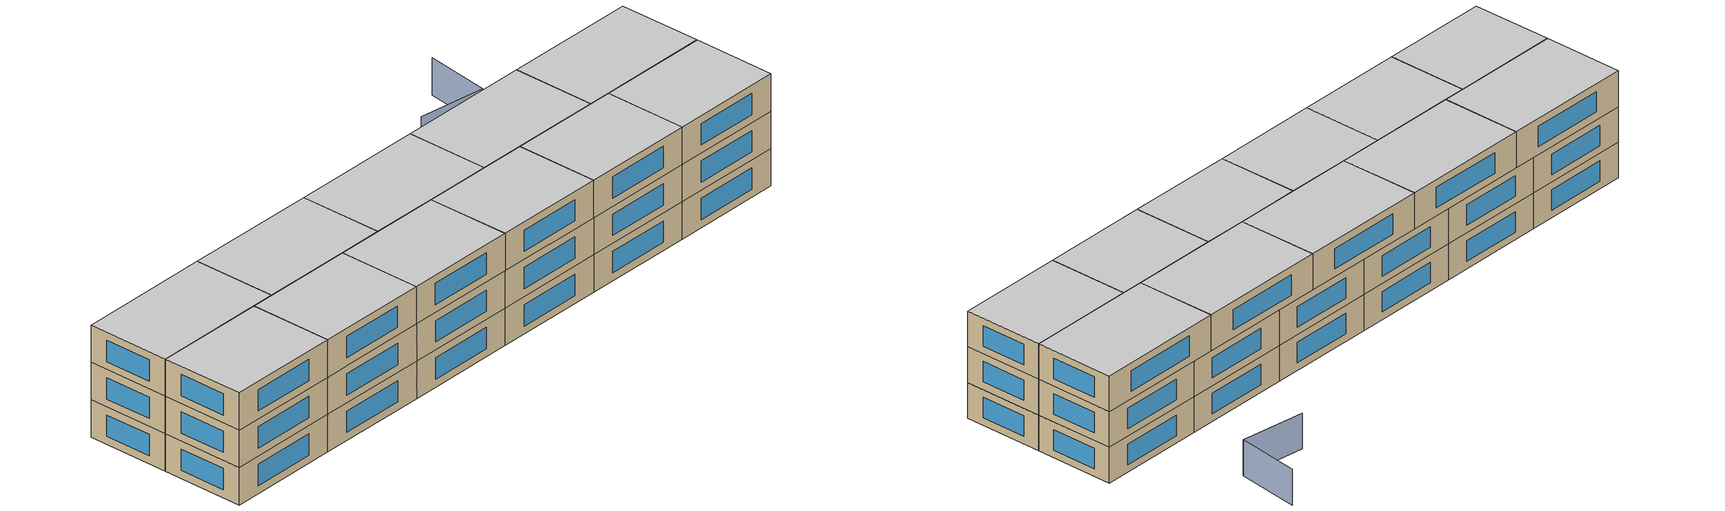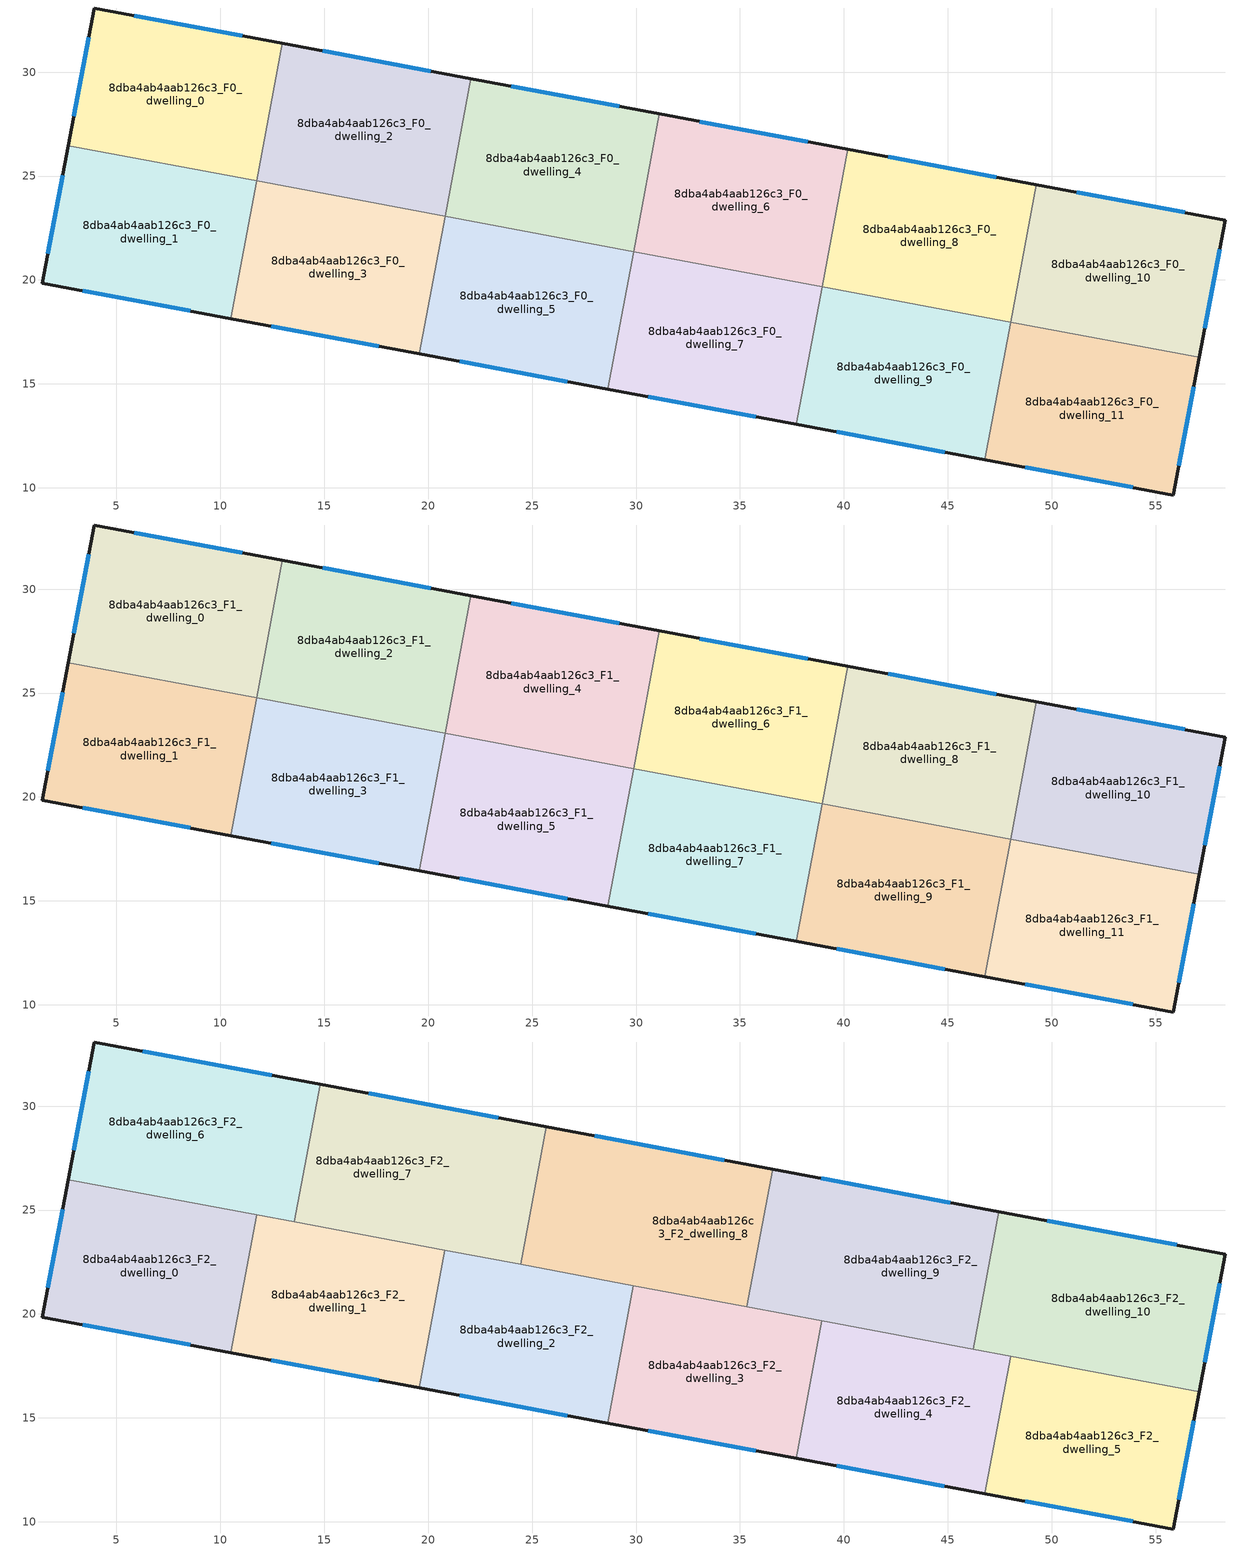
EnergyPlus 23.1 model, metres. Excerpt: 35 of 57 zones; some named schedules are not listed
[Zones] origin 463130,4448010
8dba4ab4aab126c3_F0_dwelling_0
 floor ground (EU_floor_Construction): 12.99,31.39 11.74,24.76 2.68,26.46 3.92,33.09 z0
 wall outside (EU_wall_Construction): 12.99,31.39 3.92,33.09 2.68,26.46 z0:3
 wall to 8dba4ab4aab126c3_F0_dwelling_1 (EU_wall_Construction): 2.68,26.46 11.74,24.76 10.51,18.15 z0:3
 wall to 8dba4ab4aab126c3_F0_dwelling_3 (EU_wall_Construction): 10.51,18.15 11.75,24.77 z0:3
 wall to 8dba4ab4aab126c3_F0_dwelling_2 (EU_wall_Construction): 11.75,24.77 12.99,31.39 z0:3
 window (EU_Window_Construction): 3.66,31.67 2.94,27.88 / 11.05,31.75 5.86,32.72 z0.64:2.36
8dba4ab4aab126c3_F0_dwelling_1
 floor ground (EU_floor_Construction): 11.74,24.76 10.51,18.15 1.43,19.84 2.68,26.46 z0
 wall outside (EU_wall_Construction): 2.68,26.46 1.43,19.84 10.51,18.15 z0:3
 window (EU_Window_Construction): 2.41,25.05 1.7,21.26 / 3.38,19.48 8.56,18.51 z0.64:2.36
8dba4ab4aab126c3_F0_dwelling_10
 floor ground (EU_floor_Construction): 58.34,22.89 57.09,16.27 48.02,17.97 49.26,24.59 z0
 wall outside (EU_wall_Construction): 57.09,16.27 58.34,22.89 49.26,24.59 z0:3
 wall to 8dba4ab4aab126c3_F0_dwelling_11 (EU_wall_Construction): 48.02,17.97 57.09,16.27 z0:3
 wall to 8dba4ab4aab126c3_F0_dwelling_8 (EU_wall_Construction): 49.26,24.59 48.02,17.97 z0:3
 window (EU_Window_Construction): 57.36,17.69 58.08,21.47 / 56.4,23.25 51.21,24.22 z0.64:2.36
8dba4ab4aab126c3_F0_dwelling_11
 floor ground (EU_floor_Construction): 57.09,16.27 55.84,9.66 46.78,11.35 48.02,17.97 z0
 wall outside (EU_wall_Construction): 46.78,11.35 55.84,9.66 57.09,16.27 z0:3
 wall to 8dba4ab4aab126c3_F0_dwelling_9 (EU_wall_Construction): 48.02,17.97 46.78,11.35 z0:3
 window (EU_Window_Construction): 56.11,11.07 56.83,14.86 / 48.72,10.99 53.9,10.02 z0.64:2.36
8dba4ab4aab126c3_F0_dwelling_2
 floor ground (EU_floor_Construction): 22.05,29.69 20.81,23.07 11.75,24.77 12.99,31.39 z0
 wall outside (EU_wall_Construction): 22.05,29.69 12.99,31.39 z0:3
 wall to 8dba4ab4aab126c3_F0_dwelling_4 (EU_wall_Construction): 20.81,23.07 22.05,29.69 z0:3
 wall to 8dba4ab4aab126c3_F0_dwelling_3 (EU_wall_Construction): 11.75,24.77 20.81,23.07 z0:3
 window (EU_Window_Construction): 20.11,30.05 14.93,31.02 z0.64:2.36
8dba4ab4aab126c3_F0_dwelling_3
 floor ground (EU_floor_Construction): 20.81,23.07 19.57,16.45 10.51,18.15 11.75,24.77 z0
 wall outside (EU_wall_Construction): 10.51,18.15 19.57,16.45 z0:3
 wall to 8dba4ab4aab126c3_F0_dwelling_5 (EU_wall_Construction): 19.57,16.45 20.81,23.07 z0:3
 window (EU_Window_Construction): 12.45,17.78 17.63,16.81 z0.64:2.36
8dba4ab4aab126c3_F0_dwelling_4
 floor ground (EU_floor_Construction): 31.12,27.99 29.88,21.37 20.81,23.07 22.05,29.69 z0
 wall outside (EU_wall_Construction): 31.12,27.99 22.05,29.69 z0:3
 wall to 8dba4ab4aab126c3_F0_dwelling_6 (EU_wall_Construction): 29.88,21.37 31.12,27.99 z0:3
 wall to 8dba4ab4aab126c3_F0_dwelling_5 (EU_wall_Construction): 20.81,23.07 29.88,21.37 z0:3
 window (EU_Window_Construction): 29.18,28.35 24,29.32 z0.64:2.36
8dba4ab4aab126c3_F0_dwelling_5
 floor ground (EU_floor_Construction): 29.88,21.37 28.64,14.75 19.57,16.45 20.81,23.07 z0
 wall outside (EU_wall_Construction): 19.57,16.45 28.64,14.75 z0:3
 wall to 8dba4ab4aab126c3_F0_dwelling_7 (EU_wall_Construction): 28.64,14.75 29.88,21.37 z0:3
 window (EU_Window_Construction): 21.52,16.08 26.7,15.11 z0.64:2.36
8dba4ab4aab126c3_F0_dwelling_6
 floor ground (EU_floor_Construction): 40.19,26.29 38.95,19.67 29.88,21.37 31.12,27.99 z0
 wall outside (EU_wall_Construction): 40.19,26.29 31.12,27.99 z0:3
 wall to 8dba4ab4aab126c3_F0_dwelling_8 (EU_wall_Construction): 38.95,19.67 40.19,26.29 z0:3
 wall to 8dba4ab4aab126c3_F0_dwelling_7 (EU_wall_Construction): 29.88,21.37 38.95,19.67 z0:3
 window (EU_Window_Construction): 38.25,26.65 33.06,27.62 z0.64:2.36
8dba4ab4aab126c3_F0_dwelling_7
 floor ground (EU_floor_Construction): 38.95,19.67 37.71,13.05 28.64,14.75 29.88,21.37 z0
 wall outside (EU_wall_Construction): 28.64,14.75 37.71,13.05 z0:3
 wall to 8dba4ab4aab126c3_F0_dwelling_9 (EU_wall_Construction): 37.71,13.05 38.95,19.67 z0:3
 window (EU_Window_Construction): 30.58,14.39 35.77,13.42 z0.64:2.36
8dba4ab4aab126c3_F0_dwelling_8
 floor ground (EU_floor_Construction): 49.26,24.59 48.02,17.97 38.95,19.67 40.19,26.29 z0
 wall outside (EU_wall_Construction): 49.26,24.59 40.19,26.29 z0:3
 wall to 8dba4ab4aab126c3_F0_dwelling_9 (EU_wall_Construction): 38.95,19.67 48.02,17.97 z0:3
 window (EU_Window_Construction): 47.32,24.95 42.13,25.92 z0.64:2.36
8dba4ab4aab126c3_F0_dwelling_9
 floor ground (EU_floor_Construction): 48.02,17.97 46.78,11.35 37.71,13.05 38.95,19.67 z0
 wall outside (EU_wall_Construction): 37.71,13.05 46.78,11.35 z0:3
 window (EU_Window_Construction): 39.65,12.69 44.84,11.72 z0.64:2.36
8dba4ab4aab126c3_F1_dwelling_0
 floor to 8dba4ab4aab126c3_F0_dwelling_0 (EU_floor_Construction): 12.99,31.39 11.74,24.76 2.68,26.46 3.92,33.09 z3
 wall outside (EU_wall_Construction): 12.99,31.39 3.92,33.09 2.68,26.46 z3:6
 wall to 8dba4ab4aab126c3_F1_dwelling_1 (EU_wall_Construction): 2.68,26.46 11.74,24.76 10.51,18.15 z3:6
 wall to 8dba4ab4aab126c3_F1_dwelling_3 (EU_wall_Construction): 10.51,18.15 11.75,24.77 z3:6
 wall to 8dba4ab4aab126c3_F1_dwelling_2 (EU_wall_Construction): 11.75,24.77 12.99,31.39 z3:6
 window (EU_Window_Construction): 3.66,31.67 2.94,27.88 / 11.05,31.75 5.86,32.72 z3.64:5.36
8dba4ab4aab126c3_F1_dwelling_1
 floor to 8dba4ab4aab126c3_F0_dwelling_1 (EU_floor_Construction): 11.74,24.76 10.51,18.15 1.43,19.84 2.68,26.46 z3
 wall outside (EU_wall_Construction): 2.68,26.46 1.43,19.84 10.51,18.15 z3:6
 window (EU_Window_Construction): 2.41,25.05 1.7,21.26 / 3.38,19.48 8.56,18.51 z3.64:5.36
8dba4ab4aab126c3_F1_dwelling_10
 floor to 8dba4ab4aab126c3_F0_dwelling_10 (EU_floor_Construction): 58.34,22.89 57.09,16.27 48.02,17.97 49.26,24.59 z3
 wall outside (EU_wall_Construction): 57.09,16.27 58.34,22.89 49.26,24.59 z3:6
 wall to 8dba4ab4aab126c3_F1_dwelling_11 (EU_wall_Construction): 48.02,17.97 57.09,16.27 z3:6
 wall to 8dba4ab4aab126c3_F1_dwelling_8 (EU_wall_Construction): 49.26,24.59 48.02,17.97 z3:6
 window (EU_Window_Construction): 57.36,17.69 58.08,21.47 / 56.4,23.25 51.21,24.22 z3.64:5.36
8dba4ab4aab126c3_F1_dwelling_11
 floor to 8dba4ab4aab126c3_F0_dwelling_11 (EU_floor_Construction): 57.09,16.27 55.84,9.66 46.78,11.35 48.02,17.97 z3
 wall outside (EU_wall_Construction): 46.78,11.35 55.84,9.66 57.09,16.27 z3:6
 wall to 8dba4ab4aab126c3_F1_dwelling_9 (EU_wall_Construction): 48.02,17.97 46.78,11.35 z3:6
 window (EU_Window_Construction): 56.11,11.07 56.83,14.86 / 48.72,10.99 53.9,10.02 z3.64:5.36
8dba4ab4aab126c3_F1_dwelling_2
 floor to 8dba4ab4aab126c3_F0_dwelling_2 (EU_floor_Construction): 22.05,29.69 20.81,23.07 11.75,24.77 12.99,31.39 z3
 wall outside (EU_wall_Construction): 22.05,29.69 12.99,31.39 z3:6
 wall to 8dba4ab4aab126c3_F1_dwelling_4 (EU_wall_Construction): 20.81,23.07 22.05,29.69 z3:6
 wall to 8dba4ab4aab126c3_F1_dwelling_3 (EU_wall_Construction): 11.75,24.77 20.81,23.07 z3:6
 window (EU_Window_Construction): 20.11,30.05 14.93,31.02 z3.64:5.36
8dba4ab4aab126c3_F1_dwelling_3
 floor to 8dba4ab4aab126c3_F0_dwelling_3 (EU_floor_Construction): 20.81,23.07 19.57,16.45 10.51,18.15 11.75,24.77 z3
 wall outside (EU_wall_Construction): 10.51,18.15 19.57,16.45 z3:6
 wall to 8dba4ab4aab126c3_F1_dwelling_5 (EU_wall_Construction): 19.57,16.45 20.81,23.07 z3:6
 window (EU_Window_Construction): 12.45,17.78 17.63,16.81 z3.64:5.36
8dba4ab4aab126c3_F1_dwelling_4
 floor to 8dba4ab4aab126c3_F0_dwelling_4 (EU_floor_Construction): 31.12,27.99 29.88,21.37 20.81,23.07 22.05,29.69 z3
 wall outside (EU_wall_Construction): 31.12,27.99 22.05,29.69 z3:6
 wall to 8dba4ab4aab126c3_F1_dwelling_6 (EU_wall_Construction): 29.88,21.37 31.12,27.99 z3:6
 wall to 8dba4ab4aab126c3_F1_dwelling_5 (EU_wall_Construction): 20.81,23.07 29.88,21.37 z3:6
 window (EU_Window_Construction): 29.18,28.35 24,29.32 z3.64:5.36
 ceiling adiabatic (EU_roof_Construction): 29.88,21.37 31.12,27.99 25.69,29.01 24.45,22.39 z6
8dba4ab4aab126c3_F1_dwelling_5
 floor to 8dba4ab4aab126c3_F0_dwelling_5 (EU_floor_Construction): 29.88,21.37 28.64,14.75 19.57,16.45 20.81,23.07 z3
 wall outside (EU_wall_Construction): 19.57,16.45 28.64,14.75 z3:6
 wall to 8dba4ab4aab126c3_F1_dwelling_7 (EU_wall_Construction): 28.64,14.75 29.88,21.37 z3:6
 window (EU_Window_Construction): 21.52,16.08 26.7,15.11 z3.64:5.36
8dba4ab4aab126c3_F1_dwelling_6
 floor to 8dba4ab4aab126c3_F0_dwelling_6 (EU_floor_Construction): 40.19,26.29 38.95,19.67 29.88,21.37 31.12,27.99 z3
 wall outside (EU_wall_Construction): 40.19,26.29 31.12,27.99 z3:6
 wall to 8dba4ab4aab126c3_F1_dwelling_8 (EU_wall_Construction): 38.95,19.67 40.19,26.29 z3:6
 wall to 8dba4ab4aab126c3_F1_dwelling_7 (EU_wall_Construction): 29.88,21.37 38.95,19.67 z3:6
 window (EU_Window_Construction): 38.25,26.65 33.06,27.62 z3.64:5.36
8dba4ab4aab126c3_F1_dwelling_7
 floor to 8dba4ab4aab126c3_F0_dwelling_7 (EU_floor_Construction): 38.95,19.67 37.71,13.05 28.64,14.75 29.88,21.37 z3
 wall outside (EU_wall_Construction): 28.64,14.75 37.71,13.05 z3:6
 wall to 8dba4ab4aab126c3_F1_dwelling_9 (EU_wall_Construction): 37.71,13.05 38.95,19.67 z3:6
 window (EU_Window_Construction): 30.58,14.39 35.77,13.42 z3.64:5.36
 ceiling adiabatic (EU_roof_Construction): 37.7,13.05 38.33,16.36 38.94,19.67 z6
8dba4ab4aab126c3_F1_dwelling_8
 floor to 8dba4ab4aab126c3_F0_dwelling_8 (EU_floor_Construction): 49.26,24.59 48.02,17.97 38.95,19.67 40.19,26.29 z3
 wall outside (EU_wall_Construction): 49.26,24.59 40.19,26.29 z3:6
 wall to 8dba4ab4aab126c3_F1_dwelling_9 (EU_wall_Construction): 38.95,19.67 48.02,17.97 z3:6
 window (EU_Window_Construction): 47.32,24.95 42.13,25.92 z3.64:5.36
8dba4ab4aab126c3_F1_dwelling_9
 floor to 8dba4ab4aab126c3_F0_dwelling_9 (EU_floor_Construction): 48.02,17.97 46.78,11.35 37.71,13.05 38.95,19.67 z3
 wall outside (EU_wall_Construction): 37.71,13.05 46.78,11.35 z3:6
 window (EU_Window_Construction): 39.65,12.69 44.84,11.72 z3.64:5.36
8dba4ab4aab126c3_F2_dwelling_0
 floor to 8dba4ab4aab126c3_F1_dwelling_1 (EU_floor_Construction): 11.74,24.77 10.5,18.15 1.43,19.84 2.68,26.46 z6
 wall outside (EU_wall_Construction): 2.68,26.47 1.43,19.84 10.5,18.15 z6:9
 wall to 8dba4ab4aab126c3_F2_dwelling_1 (EU_wall_Construction): 10.5,18.15 11.74,24.77 z6:9
 wall to 8dba4ab4aab126c3_F2_dwelling_6 (EU_wall_Construction): 11.74,24.77 2.68,26.47 z6:9
 window (EU_Window_Construction): 3.37,19.48 8.56,18.51 / 2.41,25.05 1.7,21.26 z6.64:8.36
 ceiling to 8dba4ab4aab126c3_F3_dwelling_0 (EU_floor_Construction): 10.5,18.15 11.74,24.77 2.68,26.47 1.43,19.84 z9
8dba4ab4aab126c3_F2_dwelling_1
 floor to 8dba4ab4aab126c3_F1_dwelling_3 (EU_floor_Construction): 20.81,23.07 19.57,16.45 10.51,18.15 11.75,24.77 z6
 wall outside (EU_wall_Construction): 10.5,18.15 19.57,16.45 z6:9
 wall to 8dba4ab4aab126c3_F2_dwelling_2 (EU_wall_Construction): 19.57,16.45 20.81,23.07 z6:9
 wall to 8dba4ab4aab126c3_F2_dwelling_7 (EU_wall_Construction): 20.81,23.07 13.56,24.43 z6:9
 wall to 8dba4ab4aab126c3_F2_dwelling_6 (EU_wall_Construction): 13.57,24.43 11.74,24.77 z6:9
 window (EU_Window_Construction): 12.44,17.78 17.62,16.81 z6.64:8.36
 ceiling to 8dba4ab4aab126c3_F3_dwelling_1 (EU_floor_Construction): 19.57,16.45 20.81,23.07 11.74,24.77 10.5,18.15 z9
8dba4ab4aab126c3_F2_dwelling_10
 floor to 8dba4ab4aab126c3_F1_dwelling_10 (EU_floor_Construction): 58.34,22.89 57.09,16.27 48.02,17.97 49.26,24.59 z6
 floor adiabatic (EU_floor_Construction): 57.09,16.27 51.97,17.23 48.02,17.97 z6
 floor to 8dba4ab4aab126c3_F1_dwelling_8 (EU_floor_Construction): 49.26,24.59 48.02,17.97 46.22,18.31 47.46,24.93 z6
 wall outside (EU_wall_Construction): 57.09,16.27 58.34,22.89 47.46,24.93 z6:9
 wall to 8dba4ab4aab126c3_F2_dwelling_9 (EU_wall_Construction): 47.46,24.93 46.22,18.31 z6:9
 wall to 8dba4ab4aab126c3_F2_dwelling_5 (EU_wall_Construction): 48.01,17.97 57.09,16.27 z6:9
 wall to 8dba4ab4aab126c3_F2_dwelling_4 (EU_wall_Construction): 46.22,18.31 48.01,17.97 z6:9
 window (EU_Window_Construction): 57.36,17.69 58.08,21.47 / 56.01,23.32 49.79,24.49 z6.64:8.36
 ceiling to 8dba4ab4aab126c3_F3_dwelling_10 (EU_floor_Construction): 57.09,16.27 58.34,22.89 47.46,24.93 46.22,18.31 z9
8dba4ab4aab126c3_F2_dwelling_2
 floor outside (EU_floor_Construction): 20.81,23.07 19.57,16.45 20.22,19.93 z6
 floor to 8dba4ab4aab126c3_F1_dwelling_5 (EU_floor_Construction): 29.87,21.37 28.63,14.75 19.57,16.45 20.81,23.07 z6
 floor to 8dba4ab4aab126c3_F1_dwelling_3 (EU_floor_Construction): 20.81,23.07 19.57,16.45 20.22,19.93 z6
 wall outside (EU_wall_Construction): 19.57,16.45 28.63,14.75 z6:9
 wall to 8dba4ab4aab126c3_F2_dwelling_3 (EU_wall_Construction): 28.63,14.75 29.87,21.37 z6:9
 wall to 8dba4ab4aab126c3_F2_dwelling_8 (EU_wall_Construction): 29.87,21.37 24.45,22.39 z6:9
 wall to 8dba4ab4aab126c3_F2_dwelling_7 (EU_wall_Construction): 24.45,22.39 20.81,23.07 z6:9
 window (EU_Window_Construction): 21.51,16.09 26.69,15.12 z6.64:8.36
 ceiling to 8dba4ab4aab126c3_F3_dwelling_2 (EU_floor_Construction): 28.63,14.75 29.87,21.37 20.81,23.07 19.57,16.45 z9
8dba4ab4aab126c3_F2_dwelling_3
 floor to 8dba4ab4aab126c3_F1_dwelling_7 (EU_floor_Construction): 38.94,19.67 37.7,13.05 28.64,14.75 29.88,21.37 z6
 wall outside (EU_wall_Construction): 28.63,14.75 37.7,13.05 z6:9
 wall to 8dba4ab4aab126c3_F2_dwelling_4 (EU_wall_Construction): 37.7,13.05 38.94,19.67 z6:9
 wall to 8dba4ab4aab126c3_F2_dwelling_9 (EU_wall_Construction): 38.94,19.67 35.33,20.35 z6:9
 wall to 8dba4ab4aab126c3_F2_dwelling_8 (EU_wall_Construction): 35.33,20.35 29.87,21.37 z6:9
 window (EU_Window_Construction): 30.58,14.39 35.76,13.42 z6.64:8.36
 ceiling to 8dba4ab4aab126c3_F3_dwelling_3 (EU_floor_Construction): 37.7,13.05 38.94,19.67 29.87,21.37 28.63,14.75 z9
8dba4ab4aab126c3_F2_dwelling_4
 floor to 8dba4ab4aab126c3_F1_dwelling_9 (EU_floor_Construction): 48.02,17.97 46.78,11.35 37.71,13.05 38.95,19.67 z6
 wall outside (EU_wall_Construction): 37.7,13.05 46.78,11.35 z6:9
 wall to 8dba4ab4aab126c3_F2_dwelling_5 (EU_wall_Construction): 46.78,11.35 48.02,17.97 z6:9
 wall to 8dba4ab4aab126c3_F2_dwelling_9 (EU_wall_Construction): 46.22,18.31 38.94,19.67 z6:9
 window (EU_Window_Construction): 39.65,12.69 44.83,11.72 z6.64:8.36
 ceiling to 8dba4ab4aab126c3_F3_dwelling_4 (EU_floor_Construction): 46.78,11.35 48.02,17.97 38.94,19.67 37.7,13.05 z9
8dba4ab4aab126c3_F2_dwelling_5
 floor to 8dba4ab4aab126c3_F1_dwelling_11 (EU_floor_Construction): 57.09,16.27 55.84,9.66 46.78,11.35 48.02,17.97 z6
 wall outside (EU_wall_Construction): 46.78,11.35 55.84,9.66 57.09,16.27 z6:9
 window (EU_Window_Construction): 56.11,11.07 56.83,14.85 / 48.72,10.99 53.9,10.02 z6.64:8.36
 ceiling to 8dba4ab4aab126c3_F3_dwelling_5 (EU_floor_Construction): 55.84,9.66 57.09,16.27 48.02,17.97 46.78,11.35 z9
8dba4ab4aab126c3_F2_dwelling_6
 floor to 8dba4ab4aab126c3_F1_dwelling_0 (EU_floor_Construction): 12.99,31.39 11.75,24.77 2.68,26.47 3.92,33.09 z6
 floor to 8dba4ab4aab126c3_F1_dwelling_2 (EU_floor_Construction): 14.8,31.05 13.57,24.43 11.75,24.77 12.99,31.39 z6
 wall outside (EU_wall_Construction): 14.81,31.05 3.92,33.09 2.68,26.47 z6:9
 wall to 8dba4ab4aab126c3_F2_dwelling_7 (EU_wall_Construction): 13.57,24.43 14.81,31.05 z6:9
 window (EU_Window_Construction): 3.66,31.67 2.95,27.89 / 12.48,31.48 6.25,32.65 z6.64:8.36
 ceiling to 8dba4ab4aab126c3_F3_dwelling_6 (EU_floor_Construction): 13.57,24.43 14.81,31.05 3.92,33.09 2.68,26.47 z9
8dba4ab4aab126c3_F2_dwelling_7
 floor to 8dba4ab4aab126c3_F1_dwelling_2 (EU_floor_Construction): 22.05,29.69 20.81,23.07 13.57,24.43 14.81,31.05 z6
 floor to 8dba4ab4aab126c3_F1_dwelling_4 (EU_floor_Construction): 25.69,29.01 24.45,22.39 20.81,23.07 22.05,29.69 z6
 wall outside (EU_wall_Construction): 25.69,29.01 14.81,31.05 z6:9
 wall to 8dba4ab4aab126c3_F2_dwelling_8 (EU_wall_Construction): 24.45,22.39 25.69,29.01 z6:9
 window (EU_Window_Construction): 23.36,29.44 17.14,30.61 z6.64:8.36
 ceiling to 8dba4ab4aab126c3_F3_dwelling_7 (EU_floor_Construction): 24.45,22.39 25.69,29.01 14.81,31.05 13.57,24.43 z9
8dba4ab4aab126c3_F2_dwelling_8
 floor to 8dba4ab4aab126c3_F1_dwelling_6 (EU_floor_Construction): 36.57,26.97 35.33,20.35 29.88,21.37 31.12,27.99 z6
 floor adiabatic (EU_floor_Construction): 36.57,26.97 31.12,27.99 29.88,21.37 24.45,22.39 25.69,29.01 z6
 wall outside (EU_wall_Construction): 36.57,26.97 25.69,29.01 z6:9
 wall to 8dba4ab4aab126c3_F2_dwelling_9 (EU_wall_Construction): 35.33,20.35 36.57,26.97 z6:9
 window (EU_Window_Construction): 34.24,27.4 28.02,28.57 z6.64:8.36
 ceiling to 8dba4ab4aab126c3_F3_dwelling_8 (EU_floor_Construction): 35.33,20.35 36.57,26.97 25.69,29.01 24.45,22.39 z9
8dba4ab4aab126c3_F2_dwelling_9
 floor to 8dba4ab4aab126c3_F1_dwelling_8 (EU_floor_Construction): 47.46,24.93 46.22,18.31 38.95,19.67 40.19,26.29 z6
 floor to 8dba4ab4aab126c3_F1_dwelling_6 (EU_floor_Construction): 40.19,26.29 38.95,19.67 35.33,20.35 36.57,26.97 z6
 wall outside (EU_wall_Construction): 47.46,24.93 36.57,26.97 z6:9
 window (EU_Window_Construction): 45.12,25.36 38.9,26.53 z6.64:8.36
 ceiling to 8dba4ab4aab126c3_F3_dwelling_9 (EU_floor_Construction): 46.22,18.31 47.46,24.93 36.57,26.97 35.33,20.35 z9
shading: 54.29,35.66 52.59,30.63 / 52.59,30.63 47.3,32.41 z0:3
[Building]
EU S2 Campaign: North Axis=0; Terrain=City; Solar Distribution=FullExterior
[Site:Location]
Yerevan-Zvartnots.Intl.AP: Latitude=40.15; Longitude=44.383; Time Zone=4; Elevation=854
[SizingPeriod:WeatherFileDays]
AnnualSizingPeriod: Begin Month=1; Begin Day of Month=1; End Month=12; End Day of Month=31; Day of Week for Start Day=Monday; Use Weather File Daylight Saving Period=No; Use Weather File Rain and Snow Indicators=No
[MATERIAL]
EU_InternalMass_Material: Roughness=MediumRough; Thickness=0.1; Conductivity=1; Density=1800; Specific Heat=900; Thermal Absorptance=0.9; Solar Absorptance=0.7; Visible Absorptance=0.7
[MATERIAL:NOMASS] Roughness=MediumRough; Thermal Absorptance=0.9; Solar Absorptance=0.7; Visible Absorptance=0.7
Name | Thermal Resistance
EU_wall_NoMass | 1.05043
EU_roof_NoMass | 1.45357
EU_floor_NoMass | 0.478065
[WINDOWMATERIAL:SIMPLEGLAZINGSYSTEM]
EU_Window_SimpleGlazing: UFactor=2.5566; Solar Heat Gain Coefficient=0.75; Visible Transmittance=0.75
[CONSTRUCTION]
EU_wall_Construction: EU_wall_NoMass
EU_roof_Construction: EU_roof_NoMass
EU_floor_Construction: EU_floor_NoMass
EU_Window_Construction: EU_Window_SimpleGlazing
EU_InternalMass_Construction: EU_InternalMass_Material
[ZONE] Type=1; Multiplier=1; Ceiling Height=autocalculate; Floor Area=autocalculate; Part of Total Floor Area=Yes
Name | Volume
8dba4ab4aab126c3_F0_dwelling_0; 8dba4ab4aab126c3_F1_dwelling_0 | 186.418
8dba4ab4aab126c3_F2_dwelling_0 | 186.417
8dba4ab4aab126c3_F0_dwelling_1; 8dba4ab4aab126c3_F1_dwelling_1; 8dba4ab4aab126c3_F2_dwelling_1 | 186.427
8dba4ab4aab126c3_F0_dwelling_10; 8dba4ab4aab126c3_F1_dwelling_10 | 186.419
8dba4ab4aab126c3_F2_dwelling_10 | 223.703
8dba4ab4aab126c3_F0_dwelling_11; 8dba4ab4aab126c3_F1_dwelling_11 | 186.406
8dba4ab4aab126c3_F0_dwelling_2; 8dba4ab4aab126c3_F1_dwelling_2; 8dba4ab4aab126c3_F2_dwelling_3; 8dba4ab4aab126c3_F0_dwelling_6; 8dba4ab4aab126c3_F1_dwelling_6; 8dba4ab4aab126c3_F0_dwelling_9; 8dba4ab4aab126c3_F1_dwelling_9 | 186.404
8dba4ab4aab126c3_F2_dwelling_2; 8dba4ab4aab126c3_F0_dwelling_3; 8dba4ab4aab126c3_F1_dwelling_3 | 186.416
8dba4ab4aab126c3_F0_dwelling_4; 8dba4ab4aab126c3_F1_dwelling_4 | 186.412
8dba4ab4aab126c3_F2_dwelling_4; 8dba4ab4aab126c3_F0_dwelling_8; 8dba4ab4aab126c3_F1_dwelling_8 | 186.424
8dba4ab4aab126c3_F0_dwelling_5; 8dba4ab4aab126c3_F1_dwelling_5 | 186.408
8dba4ab4aab126c3_F2_dwelling_5 | 186.423
8dba4ab4aab126c3_F2_dwelling_6 | 223.698
8dba4ab4aab126c3_F0_dwelling_7; 8dba4ab4aab126c3_F1_dwelling_7 | 186.401
8dba4ab4aab126c3_F2_dwelling_7 | 223.681
8dba4ab4aab126c3_F2_dwelling_8; 8dba4ab4aab126c3_F2_dwelling_9 | 223.705
[INTERNALMASS] Construction=EU_InternalMass_Construction
Name | Zone or ZoneList | Surface Area
8dba4ab4aab126c3_F0_dwelling_0_EU_InternalMass | 8dba4ab4aab126c3_F0_dwelling_0 | 62.1425
8dba4ab4aab126c3_F0_dwelling_1_EU_InternalMass | 8dba4ab4aab126c3_F0_dwelling_1 | 62.1426
8dba4ab4aab126c3_F0_dwelling_2_EU_InternalMass | 8dba4ab4aab126c3_F0_dwelling_2 | 62.1359
8dba4ab4aab126c3_F0_dwelling_3_EU_InternalMass | 8dba4ab4aab126c3_F0_dwelling_3 | 62.1392
8dba4ab4aab126c3_F0_dwelling_4_EU_InternalMass | 8dba4ab4aab126c3_F0_dwelling_4 | 62.1372
8dba4ab4aab126c3_F0_dwelling_5_EU_InternalMass | 8dba4ab4aab126c3_F0_dwelling_5 | 62.1368
8dba4ab4aab126c3_F0_dwelling_6_EU_InternalMass | 8dba4ab4aab126c3_F0_dwelling_6 | 62.1347
8dba4ab4aab126c3_F0_dwelling_7_EU_InternalMass | 8dba4ab4aab126c3_F0_dwelling_7 | 62.1335
8dba4ab4aab126c3_F0_dwelling_8_EU_InternalMass | 8dba4ab4aab126c3_F0_dwelling_8 | 62.1412
8dba4ab4aab126c3_F0_dwelling_9_EU_InternalMass | 8dba4ab4aab126c3_F0_dwelling_9 | 62.1374
8dba4ab4aab126c3_F0_dwelling_10_EU_InternalMass | 8dba4ab4aab126c3_F0_dwelling_10 | 62.1396
8dba4ab4aab126c3_F0_dwelling_11_EU_InternalMass | 8dba4ab4aab126c3_F0_dwelling_11 | 62.1334
8dba4ab4aab126c3_F1_dwelling_0_EU_InternalMass | 8dba4ab4aab126c3_F1_dwelling_0 | 62.1425
8dba4ab4aab126c3_F1_dwelling_1_EU_InternalMass | 8dba4ab4aab126c3_F1_dwelling_1 | 62.1426
8dba4ab4aab126c3_F1_dwelling_2_EU_InternalMass | 8dba4ab4aab126c3_F1_dwelling_2 | 62.1359
8dba4ab4aab126c3_F1_dwelling_3_EU_InternalMass | 8dba4ab4aab126c3_F1_dwelling_3 | 62.1392
8dba4ab4aab126c3_F1_dwelling_4_EU_InternalMass | 8dba4ab4aab126c3_F1_dwelling_4 | 62.1372
8dba4ab4aab126c3_F1_dwelling_5_EU_InternalMass | 8dba4ab4aab126c3_F1_dwelling_5 | 62.1368
8dba4ab4aab126c3_F1_dwelling_6_EU_InternalMass | 8dba4ab4aab126c3_F1_dwelling_6 | 62.1347
8dba4ab4aab126c3_F1_dwelling_7_EU_InternalMass | 8dba4ab4aab126c3_F1_dwelling_7 | 62.1335
8dba4ab4aab126c3_F1_dwelling_8_EU_InternalMass | 8dba4ab4aab126c3_F1_dwelling_8 | 62.1412
8dba4ab4aab126c3_F1_dwelling_9_EU_InternalMass | 8dba4ab4aab126c3_F1_dwelling_9 | 62.1374
8dba4ab4aab126c3_F1_dwelling_10_EU_InternalMass | 8dba4ab4aab126c3_F1_dwelling_10 | 62.1396
8dba4ab4aab126c3_F1_dwelling_11_EU_InternalMass | 8dba4ab4aab126c3_F1_dwelling_11 | 62.1334
8dba4ab4aab126c3_F2_dwelling_0_EU_InternalMass | 8dba4ab4aab126c3_F2_dwelling_0 | 62.139
8dba4ab4aab126c3_F2_dwelling_1_EU_InternalMass | 8dba4ab4aab126c3_F2_dwelling_1 | 62.1423
8dba4ab4aab126c3_F2_dwelling_2_EU_InternalMass | 8dba4ab4aab126c3_F2_dwelling_2 | 62.1386
8dba4ab4aab126c3_F2_dwelling_3_EU_InternalMass | 8dba4ab4aab126c3_F2_dwelling_3 | 62.1347
8dba4ab4aab126c3_F2_dwelling_4_EU_InternalMass | 8dba4ab4aab126c3_F2_dwelling_4 | 62.1413
8dba4ab4aab126c3_F2_dwelling_5_EU_InternalMass | 8dba4ab4aab126c3_F2_dwelling_5 | 62.141
8dba4ab4aab126c3_F2_dwelling_6_EU_InternalMass | 8dba4ab4aab126c3_F2_dwelling_6 | 74.566
8dba4ab4aab126c3_F2_dwelling_7_EU_InternalMass | 8dba4ab4aab126c3_F2_dwelling_7 | 74.5602
8dba4ab4aab126c3_F2_dwelling_8_EU_InternalMass | 8dba4ab4aab126c3_F2_dwelling_8 | 74.5685
8dba4ab4aab126c3_F2_dwelling_9_EU_InternalMass | 8dba4ab4aab126c3_F2_dwelling_9 | 74.5685
8dba4ab4aab126c3_F2_dwelling_10_EU_InternalMass | 8dba4ab4aab126c3_F2_dwelling_10 | 74.5678
[OTHEREQUIPMENT] Fuel Type=Electricity; Design Level Calculation Method=Watts/Area; Power per Zone Floor Area=1; Fraction Latent=0; Fraction Radiant=0; Fraction Lost=0; Carbon Dioxide Generation Rate=0; EndUse Subcategory=EU_Step8_InternalGains
Name | Zone or ZoneList or Space or SpaceList | Schedule
EU_Step8_InternalGain_8dba4ab4aab126c3_F0_dwelling_0_f000 | 8dba4ab4aab126c3_F0_dwelling_0 | EU_Step8_GainSchedule_8dba4ab4aab126c3_F0_dwelling_0_f000
EU_Step8_InternalGain_8dba4ab4aab126c3_F0_dwelling_1_f000 | 8dba4ab4aab126c3_F0_dwelling_1 | EU_Step8_GainSchedule_8dba4ab4aab126c3_F0_dwelling_1_f000
EU_Step8_InternalGain_8dba4ab4aab126c3_F0_dwelling_2_f000 | 8dba4ab4aab126c3_F0_dwelling_2 | EU_Step8_GainSchedule_8dba4ab4aab126c3_F0_dwelling_2_f000
EU_Step8_InternalGain_8dba4ab4aab126c3_F0_dwelling_3_f000 | 8dba4ab4aab126c3_F0_dwelling_3 | EU_Step8_GainSchedule_8dba4ab4aab126c3_F0_dwelling_3_f000
EU_Step8_InternalGain_8dba4ab4aab126c3_F0_dwelling_4_f000 | 8dba4ab4aab126c3_F0_dwelling_4 | EU_Step8_GainSchedule_8dba4ab4aab126c3_F0_dwelling_4_f000
EU_Step8_InternalGain_8dba4ab4aab126c3_F0_dwelling_5_f000 | 8dba4ab4aab126c3_F0_dwelling_5 | EU_Step8_GainSchedule_8dba4ab4aab126c3_F0_dwelling_5_f000
EU_Step8_InternalGain_8dba4ab4aab126c3_F0_dwelling_6_f000 | 8dba4ab4aab126c3_F0_dwelling_6 | EU_Step8_GainSchedule_8dba4ab4aab126c3_F0_dwelling_6_f000
EU_Step8_InternalGain_8dba4ab4aab126c3_F0_dwelling_7_f000 | 8dba4ab4aab126c3_F0_dwelling_7 | EU_Step8_GainSchedule_8dba4ab4aab126c3_F0_dwelling_7_f000
EU_Step8_InternalGain_8dba4ab4aab126c3_F0_dwelling_8_f000 | 8dba4ab4aab126c3_F0_dwelling_8 | EU_Step8_GainSchedule_8dba4ab4aab126c3_F0_dwelling_8_f000
EU_Step8_InternalGain_8dba4ab4aab126c3_F0_dwelling_9_f000 | 8dba4ab4aab126c3_F0_dwelling_9 | EU_Step8_GainSchedule_8dba4ab4aab126c3_F0_dwelling_9_f000
EU_Step8_InternalGain_8dba4ab4aab126c3_F0_dwelling_10_f000 | 8dba4ab4aab126c3_F0_dwelling_10 | EU_Step8_GainSchedule_8dba4ab4aab126c3_F0_dwelling_10_f000
EU_Step8_InternalGain_8dba4ab4aab126c3_F0_dwelling_11_f000 | 8dba4ab4aab126c3_F0_dwelling_11 | EU_Step8_GainSchedule_8dba4ab4aab126c3_F0_dwelling_11_f000
EU_Step8_InternalGain_8dba4ab4aab126c3_F1_dwelling_0_f000 | 8dba4ab4aab126c3_F1_dwelling_0 | EU_Step8_GainSchedule_8dba4ab4aab126c3_F1_dwelling_0_f000
EU_Step8_InternalGain_8dba4ab4aab126c3_F1_dwelling_1_f000 | 8dba4ab4aab126c3_F1_dwelling_1 | EU_Step8_GainSchedule_8dba4ab4aab126c3_F1_dwelling_1_f000
EU_Step8_InternalGain_8dba4ab4aab126c3_F1_dwelling_2_f000 | 8dba4ab4aab126c3_F1_dwelling_2 | EU_Step8_GainSchedule_8dba4ab4aab126c3_F1_dwelling_2_f000
EU_Step8_InternalGain_8dba4ab4aab126c3_F1_dwelling_3_f000 | 8dba4ab4aab126c3_F1_dwelling_3 | EU_Step8_GainSchedule_8dba4ab4aab126c3_F1_dwelling_3_f000
EU_Step8_InternalGain_8dba4ab4aab126c3_F1_dwelling_4_f000 | 8dba4ab4aab126c3_F1_dwelling_4 | EU_Step8_GainSchedule_8dba4ab4aab126c3_F1_dwelling_4_f000
EU_Step8_InternalGain_8dba4ab4aab126c3_F1_dwelling_5_f000 | 8dba4ab4aab126c3_F1_dwelling_5 | EU_Step8_GainSchedule_8dba4ab4aab126c3_F1_dwelling_5_f000
EU_Step8_InternalGain_8dba4ab4aab126c3_F1_dwelling_6_f000 | 8dba4ab4aab126c3_F1_dwelling_6 | EU_Step8_GainSchedule_8dba4ab4aab126c3_F1_dwelling_6_f000
EU_Step8_InternalGain_8dba4ab4aab126c3_F1_dwelling_7_f000 | 8dba4ab4aab126c3_F1_dwelling_7 | EU_Step8_GainSchedule_8dba4ab4aab126c3_F1_dwelling_7_f000
EU_Step8_InternalGain_8dba4ab4aab126c3_F1_dwelling_8_f000 | 8dba4ab4aab126c3_F1_dwelling_8 | EU_Step8_GainSchedule_8dba4ab4aab126c3_F1_dwelling_8_f000
EU_Step8_InternalGain_8dba4ab4aab126c3_F1_dwelling_9_f000 | 8dba4ab4aab126c3_F1_dwelling_9 | EU_Step8_GainSchedule_8dba4ab4aab126c3_F1_dwelling_9_f000
EU_Step8_InternalGain_8dba4ab4aab126c3_F1_dwelling_10_f000 | 8dba4ab4aab126c3_F1_dwelling_10 | EU_Step8_GainSchedule_8dba4ab4aab126c3_F1_dwelling_10_f000
EU_Step8_InternalGain_8dba4ab4aab126c3_F1_dwelling_11_f000 | 8dba4ab4aab126c3_F1_dwelling_11 | EU_Step8_GainSchedule_8dba4ab4aab126c3_F1_dwelling_11_f000
EU_Step8_InternalGain_8dba4ab4aab126c3_F2_dwelling_0_f000 | 8dba4ab4aab126c3_F2_dwelling_0 | EU_Step8_GainSchedule_8dba4ab4aab126c3_F2_dwelling_0_f000
EU_Step8_InternalGain_8dba4ab4aab126c3_F2_dwelling_1_f000 | 8dba4ab4aab126c3_F2_dwelling_1 | EU_Step8_GainSchedule_8dba4ab4aab126c3_F2_dwelling_1_f000
EU_Step8_InternalGain_8dba4ab4aab126c3_F2_dwelling_2_f000 | 8dba4ab4aab126c3_F2_dwelling_2 | EU_Step8_GainSchedule_8dba4ab4aab126c3_F2_dwelling_2_f000
EU_Step8_InternalGain_8dba4ab4aab126c3_F2_dwelling_3_f000 | 8dba4ab4aab126c3_F2_dwelling_3 | EU_Step8_GainSchedule_8dba4ab4aab126c3_F2_dwelling_3_f000
EU_Step8_InternalGain_8dba4ab4aab126c3_F2_dwelling_4_f000 | 8dba4ab4aab126c3_F2_dwelling_4 | EU_Step8_GainSchedule_8dba4ab4aab126c3_F2_dwelling_4_f000
EU_Step8_InternalGain_8dba4ab4aab126c3_F2_dwelling_5_f000 | 8dba4ab4aab126c3_F2_dwelling_5 | EU_Step8_GainSchedule_8dba4ab4aab126c3_F2_dwelling_5_f000
EU_Step8_InternalGain_8dba4ab4aab126c3_F2_dwelling_6_f000 | 8dba4ab4aab126c3_F2_dwelling_6 | EU_Step8_GainSchedule_8dba4ab4aab126c3_F2_dwelling_6_f000
EU_Step8_InternalGain_8dba4ab4aab126c3_F2_dwelling_7_f000 | 8dba4ab4aab126c3_F2_dwelling_7 | EU_Step8_GainSchedule_8dba4ab4aab126c3_F2_dwelling_7_f000
EU_Step8_InternalGain_8dba4ab4aab126c3_F2_dwelling_8_f000 | 8dba4ab4aab126c3_F2_dwelling_8 | EU_Step8_GainSchedule_8dba4ab4aab126c3_F2_dwelling_8_f000
EU_Step8_InternalGain_8dba4ab4aab126c3_F2_dwelling_9_f000 | 8dba4ab4aab126c3_F2_dwelling_9 | EU_Step8_GainSchedule_8dba4ab4aab126c3_F2_dwelling_9_f000
EU_Step8_InternalGain_8dba4ab4aab126c3_F2_dwelling_10_f000 | 8dba4ab4aab126c3_F2_dwelling_10 | EU_Step8_GainSchedule_8dba4ab4aab126c3_F2_dwelling_10_f000
[ZONEVENTILATION:DESIGNFLOWRATE] Schedule=EU_AlwaysOn; Design Flow Rate Calculation Method=AirChanges/Hour; Air Changes per Hour=0.557805; Ventilation Type=Natural; Fan Pressure Rise=0; Fan Total Efficiency=1; Constant Term Coefficient=1; Temperature Term Coefficient=0; Velocity Term Coefficient=0; Velocity Squared Term Coefficient=0; Minimum Indoor Temperature=-100; Maximum Indoor Temperature=100; Delta Temperature=-100; Minimum Outdoor Temperature=-100; Maximum Outdoor Temperature=100; Maximum Wind Speed=40
Name | Zone or ZoneList or Space or SpaceList
EU_ConstantAir_8dba4ab4aab126c3_F0_dwelling_0 | 8dba4ab4aab126c3_F0_dwelling_0
EU_ConstantAir_8dba4ab4aab126c3_F0_dwelling_1 | 8dba4ab4aab126c3_F0_dwelling_1
EU_ConstantAir_8dba4ab4aab126c3_F0_dwelling_2 | 8dba4ab4aab126c3_F0_dwelling_2
EU_ConstantAir_8dba4ab4aab126c3_F0_dwelling_3 | 8dba4ab4aab126c3_F0_dwelling_3
EU_ConstantAir_8dba4ab4aab126c3_F0_dwelling_4 | 8dba4ab4aab126c3_F0_dwelling_4
EU_ConstantAir_8dba4ab4aab126c3_F0_dwelling_5 | 8dba4ab4aab126c3_F0_dwelling_5
EU_ConstantAir_8dba4ab4aab126c3_F0_dwelling_6 | 8dba4ab4aab126c3_F0_dwelling_6
EU_ConstantAir_8dba4ab4aab126c3_F0_dwelling_7 | 8dba4ab4aab126c3_F0_dwelling_7
EU_ConstantAir_8dba4ab4aab126c3_F0_dwelling_8 | 8dba4ab4aab126c3_F0_dwelling_8
EU_ConstantAir_8dba4ab4aab126c3_F0_dwelling_9 | 8dba4ab4aab126c3_F0_dwelling_9
EU_ConstantAir_8dba4ab4aab126c3_F0_dwelling_10 | 8dba4ab4aab126c3_F0_dwelling_10
EU_ConstantAir_8dba4ab4aab126c3_F0_dwelling_11 | 8dba4ab4aab126c3_F0_dwelling_11
EU_ConstantAir_8dba4ab4aab126c3_F1_dwelling_0 | 8dba4ab4aab126c3_F1_dwelling_0
EU_ConstantAir_8dba4ab4aab126c3_F1_dwelling_1 | 8dba4ab4aab126c3_F1_dwelling_1
EU_ConstantAir_8dba4ab4aab126c3_F1_dwelling_2 | 8dba4ab4aab126c3_F1_dwelling_2
EU_ConstantAir_8dba4ab4aab126c3_F1_dwelling_3 | 8dba4ab4aab126c3_F1_dwelling_3
EU_ConstantAir_8dba4ab4aab126c3_F1_dwelling_4 | 8dba4ab4aab126c3_F1_dwelling_4
EU_ConstantAir_8dba4ab4aab126c3_F1_dwelling_5 | 8dba4ab4aab126c3_F1_dwelling_5
EU_ConstantAir_8dba4ab4aab126c3_F1_dwelling_6 | 8dba4ab4aab126c3_F1_dwelling_6
EU_ConstantAir_8dba4ab4aab126c3_F1_dwelling_7 | 8dba4ab4aab126c3_F1_dwelling_7
EU_ConstantAir_8dba4ab4aab126c3_F1_dwelling_8 | 8dba4ab4aab126c3_F1_dwelling_8
EU_ConstantAir_8dba4ab4aab126c3_F1_dwelling_9 | 8dba4ab4aab126c3_F1_dwelling_9
EU_ConstantAir_8dba4ab4aab126c3_F1_dwelling_10 | 8dba4ab4aab126c3_F1_dwelling_10
EU_ConstantAir_8dba4ab4aab126c3_F1_dwelling_11 | 8dba4ab4aab126c3_F1_dwelling_11
EU_ConstantAir_8dba4ab4aab126c3_F2_dwelling_0 | 8dba4ab4aab126c3_F2_dwelling_0
EU_ConstantAir_8dba4ab4aab126c3_F2_dwelling_1 | 8dba4ab4aab126c3_F2_dwelling_1
EU_ConstantAir_8dba4ab4aab126c3_F2_dwelling_2 | 8dba4ab4aab126c3_F2_dwelling_2
EU_ConstantAir_8dba4ab4aab126c3_F2_dwelling_3 | 8dba4ab4aab126c3_F2_dwelling_3
EU_ConstantAir_8dba4ab4aab126c3_F2_dwelling_4 | 8dba4ab4aab126c3_F2_dwelling_4
EU_ConstantAir_8dba4ab4aab126c3_F2_dwelling_5 | 8dba4ab4aab126c3_F2_dwelling_5
EU_ConstantAir_8dba4ab4aab126c3_F2_dwelling_6 | 8dba4ab4aab126c3_F2_dwelling_6
EU_ConstantAir_8dba4ab4aab126c3_F2_dwelling_7 | 8dba4ab4aab126c3_F2_dwelling_7
EU_ConstantAir_8dba4ab4aab126c3_F2_dwelling_8 | 8dba4ab4aab126c3_F2_dwelling_8
EU_ConstantAir_8dba4ab4aab126c3_F2_dwelling_9 | 8dba4ab4aab126c3_F2_dwelling_9
EU_ConstantAir_8dba4ab4aab126c3_F2_dwelling_10 | 8dba4ab4aab126c3_F2_dwelling_10
[HVACTEMPLATE:ZONE:IDEALLOADSAIRSYSTEM] System Availability Schedule=EU_AlwaysOn; Maximum Heating Supply Air Temperature=50; Minimum Cooling Supply Air Temperature=13; Maximum Heating Supply Air Humidity Ratio=0.0156; Minimum Cooling Supply Air Humidity Ratio=0.0077; Heating Limit=NoLimit; Cooling Limit=NoLimit; Heating Availability Schedule=EU_AlwaysOn; Cooling Availability Schedule=EU_CoolingOff; Dehumidification Control Type=ConstantSensibleHeatRatio; Cooling Sensible Heat Ratio=0.7; Dehumidification Setpoint=60; Humidification Control Type=None; Humidification Setpoint=30; Outdoor Air Method=None; Outdoor Air Flow Rate per Person=0.00944; Outdoor Air Flow Rate per Zone Floor Area=0; Outdoor Air Flow Rate per Zone=0; Demand Controlled Ventilation Type=None; Outdoor Air Economizer Type=NoEconomizer; Heat Recovery Type=None; Sensible Heat Recovery Effectiveness=0.7; Latent Heat Recovery Effectiveness=0.65
Name | Template Thermostat
8dba4ab4aab126c3_F0_dwelling_0 | EU_HeatOnly_8dba4ab4aab126c3_F0_dwelling_0
8dba4ab4aab126c3_F0_dwelling_1 | EU_HeatOnly_8dba4ab4aab126c3_F0_dwelling_1
8dba4ab4aab126c3_F0_dwelling_2 | EU_HeatOnly_8dba4ab4aab126c3_F0_dwelling_2
8dba4ab4aab126c3_F0_dwelling_3 | EU_HeatOnly_8dba4ab4aab126c3_F0_dwelling_3
8dba4ab4aab126c3_F0_dwelling_4 | EU_HeatOnly_8dba4ab4aab126c3_F0_dwelling_4
8dba4ab4aab126c3_F0_dwelling_5 | EU_HeatOnly_8dba4ab4aab126c3_F0_dwelling_5
8dba4ab4aab126c3_F0_dwelling_6 | EU_HeatOnly_8dba4ab4aab126c3_F0_dwelling_6
8dba4ab4aab126c3_F0_dwelling_7 | EU_HeatOnly_8dba4ab4aab126c3_F0_dwelling_7
8dba4ab4aab126c3_F0_dwelling_8 | EU_HeatOnly_8dba4ab4aab126c3_F0_dwelling_8
8dba4ab4aab126c3_F0_dwelling_9 | EU_HeatOnly_8dba4ab4aab126c3_F0_dwelling_9
8dba4ab4aab126c3_F0_dwelling_10 | EU_HeatOnly_8dba4ab4aab126c3_F0_dwelling_10
8dba4ab4aab126c3_F0_dwelling_11 | EU_HeatOnly_8dba4ab4aab126c3_F0_dwelling_11
8dba4ab4aab126c3_F1_dwelling_0 | EU_HeatOnly_8dba4ab4aab126c3_F1_dwelling_0
8dba4ab4aab126c3_F1_dwelling_1 | EU_HeatOnly_8dba4ab4aab126c3_F1_dwelling_1
8dba4ab4aab126c3_F1_dwelling_2 | EU_HeatOnly_8dba4ab4aab126c3_F1_dwelling_2
8dba4ab4aab126c3_F1_dwelling_3 | EU_HeatOnly_8dba4ab4aab126c3_F1_dwelling_3
8dba4ab4aab126c3_F1_dwelling_4 | EU_HeatOnly_8dba4ab4aab126c3_F1_dwelling_4
8dba4ab4aab126c3_F1_dwelling_5 | EU_HeatOnly_8dba4ab4aab126c3_F1_dwelling_5
8dba4ab4aab126c3_F1_dwelling_6 | EU_HeatOnly_8dba4ab4aab126c3_F1_dwelling_6
8dba4ab4aab126c3_F1_dwelling_7 | EU_HeatOnly_8dba4ab4aab126c3_F1_dwelling_7
8dba4ab4aab126c3_F1_dwelling_8 | EU_HeatOnly_8dba4ab4aab126c3_F1_dwelling_8
8dba4ab4aab126c3_F1_dwelling_9 | EU_HeatOnly_8dba4ab4aab126c3_F1_dwelling_9
8dba4ab4aab126c3_F1_dwelling_10 | EU_HeatOnly_8dba4ab4aab126c3_F1_dwelling_10
8dba4ab4aab126c3_F1_dwelling_11 | EU_HeatOnly_8dba4ab4aab126c3_F1_dwelling_11
8dba4ab4aab126c3_F2_dwelling_0 | EU_HeatOnly_8dba4ab4aab126c3_F2_dwelling_0
8dba4ab4aab126c3_F2_dwelling_1 | EU_HeatOnly_8dba4ab4aab126c3_F2_dwelling_1
8dba4ab4aab126c3_F2_dwelling_2 | EU_HeatOnly_8dba4ab4aab126c3_F2_dwelling_2
8dba4ab4aab126c3_F2_dwelling_3 | EU_HeatOnly_8dba4ab4aab126c3_F2_dwelling_3
8dba4ab4aab126c3_F2_dwelling_4 | EU_HeatOnly_8dba4ab4aab126c3_F2_dwelling_4
8dba4ab4aab126c3_F2_dwelling_5 | EU_HeatOnly_8dba4ab4aab126c3_F2_dwelling_5
8dba4ab4aab126c3_F2_dwelling_6 | EU_HeatOnly_8dba4ab4aab126c3_F2_dwelling_6
8dba4ab4aab126c3_F2_dwelling_7 | EU_HeatOnly_8dba4ab4aab126c3_F2_dwelling_7
8dba4ab4aab126c3_F2_dwelling_8 | EU_HeatOnly_8dba4ab4aab126c3_F2_dwelling_8
8dba4ab4aab126c3_F2_dwelling_9 | EU_HeatOnly_8dba4ab4aab126c3_F2_dwelling_9
8dba4ab4aab126c3_F2_dwelling_10 | EU_HeatOnly_8dba4ab4aab126c3_F2_dwelling_10
[SIZING:ZONE] Zone Cooling Design Supply Air Temperature Input Method=SupplyAirTemperature; Zone Cooling Design Supply Air Temperature=13; Zone Heating Design Supply Air Temperature Input Method=SupplyAirTemperature; Zone Heating Design Supply Air Temperature=50; Zone Cooling Design Supply Air Humidity Ratio=0.008; Zone Heating Design Supply Air Humidity Ratio=0.008; Cooling Design Air Flow Method=DesignDay; Cooling Design Air Flow Rate=0; Cooling Minimum Air Flow per Zone Floor Area=0.000762; Cooling Minimum Air Flow=0; Cooling Minimum Air Flow Fraction=0.2; Heating Design Air Flow Method=DesignDay; Heating Design Air Flow Rate=0; Heating Maximum Air Flow per Zone Floor Area=0.002032; Heating Maximum Air Flow=0.141576; Heating Maximum Air Flow Fraction=0.3; Account for Dedicated Outdoor Air System=No; Dedicated Outdoor Air System Control Strategy=NeutralSupplyAir; Dedicated Outdoor Air Low Setpoint Temperature for Design=autosize; Dedicated Outdoor Air High Setpoint Temperature for Design=autosize; Zone Load Sizing Method=Sensible Load Only No Latent Load; Zone Latent Cooling Design Supply Air Humidity Ratio Input Method=HumidityRatioDifference; Zone Cooling Design Supply Air Humidity Ratio Difference=0.005; Zone Latent Heating Design Supply Air Humidity Ratio Input Method=HumidityRatioDifference; Zone Humidification Design Supply Air Humidity Ratio Difference=0.005
8dba4ab4aab126c3_F0_dwelling_0; 8dba4ab4aab126c3_F0_dwelling_1; 8dba4ab4aab126c3_F0_dwelling_2; 8dba4ab4aab126c3_F0_dwelling_3; 8dba4ab4aab126c3_F0_dwelling_4; 8dba4ab4aab126c3_F0_dwelling_5; 8dba4ab4aab126c3_F0_dwelling_6; 8dba4ab4aab126c3_F0_dwelling_7; 8dba4ab4aab126c3_F0_dwelling_8; 8dba4ab4aab126c3_F0_dwelling_9; 8dba4ab4aab126c3_F0_dwelling_10; 8dba4ab4aab126c3_F0_dwelling_11; 8dba4ab4aab126c3_F1_dwelling_0; 8dba4ab4aab126c3_F1_dwelling_1; 8dba4ab4aab126c3_F1_dwelling_2; 8dba4ab4aab126c3_F1_dwelling_3; 8dba4ab4aab126c3_F1_dwelling_4; 8dba4ab4aab126c3_F1_dwelling_5; 8dba4ab4aab126c3_F1_dwelling_6; 8dba4ab4aab126c3_F1_dwelling_7; 8dba4ab4aab126c3_F1_dwelling_8; 8dba4ab4aab126c3_F1_dwelling_9; 8dba4ab4aab126c3_F1_dwelling_10; 8dba4ab4aab126c3_F1_dwelling_11; 8dba4ab4aab126c3_F2_dwelling_0; 8dba4ab4aab126c3_F2_dwelling_1; 8dba4ab4aab126c3_F2_dwelling_2; 8dba4ab4aab126c3_F2_dwelling_3; 8dba4ab4aab126c3_F2_dwelling_4; 8dba4ab4aab126c3_F2_dwelling_5; 8dba4ab4aab126c3_F2_dwelling_6; 8dba4ab4aab126c3_F2_dwelling_7; 8dba4ab4aab126c3_F2_dwelling_8; 8dba4ab4aab126c3_F2_dwelling_9; 8dba4ab4aab126c3_F2_dwelling_10
[SCHEDULE:FILE] Column Number=1; Rows to Skip at Top=0; Number of Hours of Data=8760; Column Separator=Comma; Interpolate to Timestep=No; Minutes per Item=60; Adjust Schedule for Daylight Savings=Yes
Name | File
EU_Step8_GainSchedule_8dba4ab4aab126c3_F0_dwelling_0_f000 | ../../schedules/8dba4ab4aab126c3/8dba4ab4aab126c3_F0_dwelling_0_f000_gain.csv
EU_Step8_GainSchedule_8dba4ab4aab126c3_F0_dwelling_1_f000 | ../../schedules/8dba4ab4aab126c3/8dba4ab4aab126c3_F0_dwelling_1_f000_gain.csv
EU_Step8_GainSchedule_8dba4ab4aab126c3_F0_dwelling_2_f000 | ../../schedules/8dba4ab4aab126c3/8dba4ab4aab126c3_F0_dwelling_2_f000_gain.csv
EU_Step8_GainSchedule_8dba4ab4aab126c3_F0_dwelling_3_f000 | ../../schedules/8dba4ab4aab126c3/8dba4ab4aab126c3_F0_dwelling_3_f000_gain.csv
EU_Step8_GainSchedule_8dba4ab4aab126c3_F0_dwelling_4_f000 | ../../schedules/8dba4ab4aab126c3/8dba4ab4aab126c3_F0_dwelling_4_f000_gain.csv
EU_Step8_GainSchedule_8dba4ab4aab126c3_F0_dwelling_5_f000 | ../../schedules/8dba4ab4aab126c3/8dba4ab4aab126c3_F0_dwelling_5_f000_gain.csv
EU_Step8_GainSchedule_8dba4ab4aab126c3_F0_dwelling_6_f000 | ../../schedules/8dba4ab4aab126c3/8dba4ab4aab126c3_F0_dwelling_6_f000_gain.csv
EU_Step8_GainSchedule_8dba4ab4aab126c3_F0_dwelling_7_f000 | ../../schedules/8dba4ab4aab126c3/8dba4ab4aab126c3_F0_dwelling_7_f000_gain.csv
EU_Step8_GainSchedule_8dba4ab4aab126c3_F0_dwelling_8_f000 | ../../schedules/8dba4ab4aab126c3/8dba4ab4aab126c3_F0_dwelling_8_f000_gain.csv
EU_Step8_GainSchedule_8dba4ab4aab126c3_F0_dwelling_9_f000 | ../../schedules/8dba4ab4aab126c3/8dba4ab4aab126c3_F0_dwelling_9_f000_gain.csv
EU_Step8_GainSchedule_8dba4ab4aab126c3_F0_dwelling_10_f000 | ../../schedules/8dba4ab4aab126c3/8dba4ab4aab126c3_F0_dwelling_10_f000_gain.csv
EU_Step8_GainSchedule_8dba4ab4aab126c3_F0_dwelling_11_f000 | ../../schedules/8dba4ab4aab126c3/8dba4ab4aab126c3_F0_dwelling_11_f000_gain.csv
EU_Step8_GainSchedule_8dba4ab4aab126c3_F1_dwelling_0_f000 | ../../schedules/8dba4ab4aab126c3/8dba4ab4aab126c3_F1_dwelling_0_f000_gain.csv
EU_Step8_GainSchedule_8dba4ab4aab126c3_F1_dwelling_1_f000 | ../../schedules/8dba4ab4aab126c3/8dba4ab4aab126c3_F1_dwelling_1_f000_gain.csv
EU_Step8_GainSchedule_8dba4ab4aab126c3_F1_dwelling_2_f000 | ../../schedules/8dba4ab4aab126c3/8dba4ab4aab126c3_F1_dwelling_2_f000_gain.csv
EU_Step8_GainSchedule_8dba4ab4aab126c3_F1_dwelling_3_f000 | ../../schedules/8dba4ab4aab126c3/8dba4ab4aab126c3_F1_dwelling_3_f000_gain.csv
EU_Step8_GainSchedule_8dba4ab4aab126c3_F1_dwelling_4_f000 | ../../schedules/8dba4ab4aab126c3/8dba4ab4aab126c3_F1_dwelling_4_f000_gain.csv
EU_Step8_GainSchedule_8dba4ab4aab126c3_F1_dwelling_5_f000 | ../../schedules/8dba4ab4aab126c3/8dba4ab4aab126c3_F1_dwelling_5_f000_gain.csv
EU_Step8_GainSchedule_8dba4ab4aab126c3_F1_dwelling_6_f000 | ../../schedules/8dba4ab4aab126c3/8dba4ab4aab126c3_F1_dwelling_6_f000_gain.csv
EU_Step8_GainSchedule_8dba4ab4aab126c3_F1_dwelling_7_f000 | ../../schedules/8dba4ab4aab126c3/8dba4ab4aab126c3_F1_dwelling_7_f000_gain.csv
EU_Step8_GainSchedule_8dba4ab4aab126c3_F1_dwelling_8_f000 | ../../schedules/8dba4ab4aab126c3/8dba4ab4aab126c3_F1_dwelling_8_f000_gain.csv
EU_Step8_GainSchedule_8dba4ab4aab126c3_F1_dwelling_9_f000 | ../../schedules/8dba4ab4aab126c3/8dba4ab4aab126c3_F1_dwelling_9_f000_gain.csv
